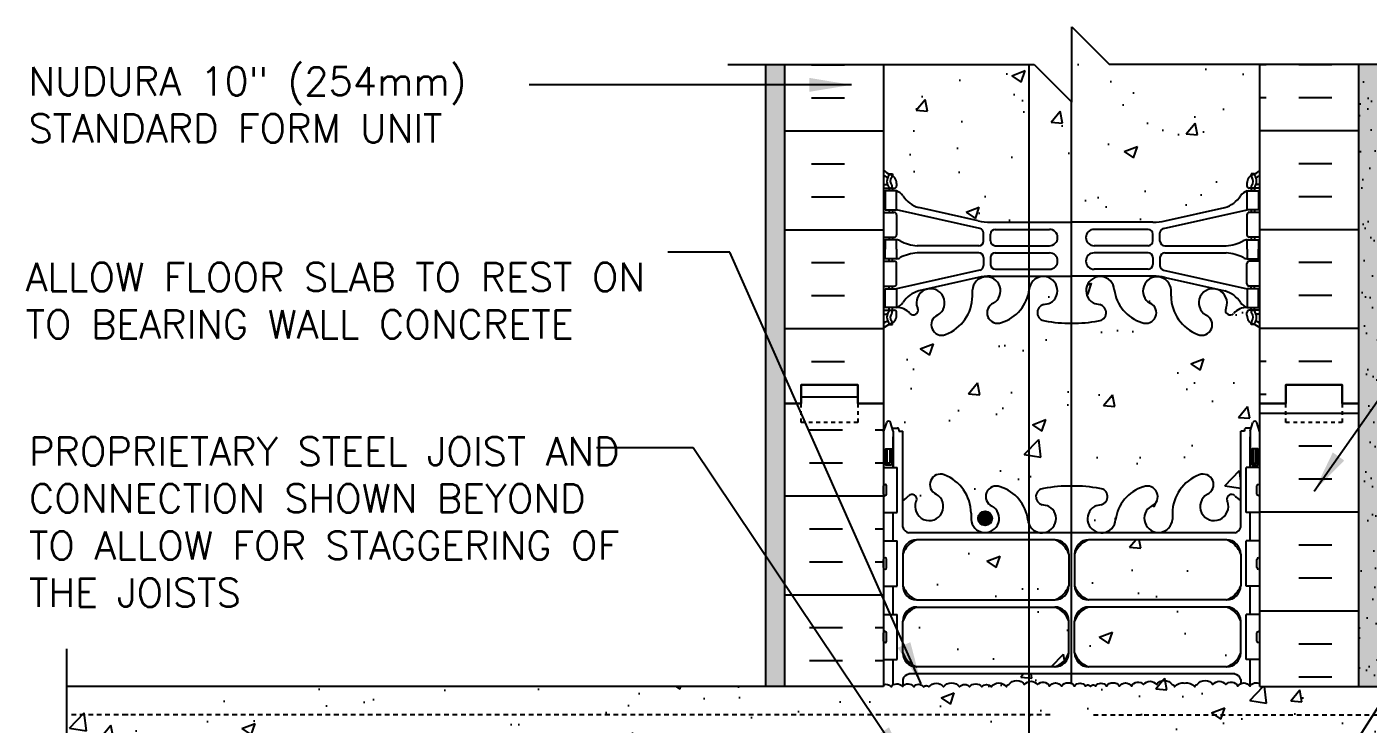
# Model space of a CAD drawing. Header units: inches. Extents: x 231.8 to 290, y 155 to 224.3.
# Drawn here: x 231.84 to 267.47, y 205.58 to 224.09 of the extents above; entities that cross this region are included whole.
import ezdxf

# ---------------------------------------------------------------- set-up
doc = ezdxf.new("R2010")
doc.units = ezdxf.units.IN
doc.header["$MEASUREMENT"] = 0
doc.linetypes.add('DASHED2', pattern=[0.375, 0.25, -0.125])
doc.linetypes.add('HIDDEN2', pattern=[0.1875, 0.125, -0.0625])
for name, color, linetype in [('HATCH', 12, 'Continuous'), ('Hidden2', 12, 'HIDDEN2'), ('line25', 2, 'Continuous'), ('LINE3', 3, 'Continuous'), ('LINE50', 5, 'Continuous'), ('LINE9', 9, 'Continuous'), ('TEXT', 4, 'Continuous'), ('Web_Edge', 9, 'Continuous')]:
    doc.layers.add(name, color=color, linetype=linetype)
doc.styles.add('DIM', font='romans.shx', dxfattribs={"width": 0.7})
doc.styles.add('ROMANS', font='romans.shx', dxfattribs={"height": 0.75})
doc.dimstyles.new('ext_12', dxfattribs={"dimscale": 12, "dimtxt": 0.09375, "dimasz": 0.09375, "dimexe": 0.09375, "dimexo": 0.0625, "dimgap": 0.0625, "dimtad": 1, "dimdec": 1, "dimzin": 3, "dimdsep": 46, "dimlunit": 4, "dimtxsty": 'DIM', "dimcen": 0.09, "dimdle": 0.09375, "dimclrt": 4, "dimadec": 0, "dimazin": 0, "dimtfac": 1, "dimtdec": 1, "dimtmove": 2, "dimatfit": 3, "dimfxl": 1, "dimfrac": 2, "dimtolj": 1, "dimtzin": 0, "dimarcsym": 0})
pattern_1 = [(50, (0, 0), (3.5863, -0.31376), [0.375, -4.125]), (355, (0, 0), (-0.693757, 3.76096), [0.3, -3.3]), (100.4514, (0.299, -0.026), (2.892544, 3.4472), [0.3187, -3.50571]), (46.1842, (0, 1), (5.336207, -0.827596), [0.5625, -6.1875]), (96.6356, (0.4447, 0.931), (4.67331, 4.87059), [0.47805, -5.25857]), (351.1842, (0, 1), (4.67331, 4.87059), [0.45, -4.95]), (21, (0.5, 0.75), (2.984535, -2.013094), [0.375, -4.125]), (326, (0.5, 0.75), (1.216577, 3.62575), [0.3, -3.3]), (71.4514, (0.7487, 0.5822), (4.201112, 1.612656), [0.3187, -3.50571]), (37.5, (0, 0), (0.0607993, 1.6644693), [0, -3.26, 0, -3.35, 0, -3.3125]), (7.5, (0, 0), (1.315348, 1.9720586), [0, -1.91, 0, -3.185, 0, -1.2625]), (327.5, (-1.115, 0), (2.669112, -0.1127744), [0, -1.25, 0, -3.9, 0, -5.175]), (317.5, (-1.615, 0), (2.915931, 0.500525), [0, -1.625, 0, -2.59, 0, -3.675])]

msp = doc.modelspace()

# ---------------------------------------------------------------- hatches: boundary and pattern name
at = {"layer": 'HATCH'}
h = msp.add_hatch(dxfattribs=at)
h.set_pattern_fill('AR-CONC', color=256, scale=0.5)
h.set_pattern_definition(pattern_1)
h.paths.add_polyline_path([(264.249, 219.932, -0.249069), (264.359, 220.139), (264.359, 220.181), (264.449, 220.181, 0.088416), (264.595, 220.278), (264.595, 223.086), (260.595, 223.086), (259.595, 224.086), (259.595, 222.086), (258.595, 223.086), (254.595, 223.086), (254.595, 220.278, 0.08841), (254.741, 220.181), (254.831, 220.181), (254.831, 220.139, -0.249069), (254.941, 219.932), (254.941, 219.865, -0.414214), (254.879, 219.802), (254.831, 219.802), (254.831, 219.732), (254.936, 219.732, -0.168672), (255.122, 219.583, 0.17445), (255.53, 219.287), (257.111, 218.934, 0.054974), (257.437, 218.898), (259.595, 218.898), (261.753, 218.898, 0.054974), (262.08, 218.934), (263.661, 219.287, 0.17445), (264.068, 219.583, -0.168672), (264.254, 219.732), (264.359, 219.732), (264.359, 219.802), (264.312, 219.802, -0.414214), (264.249, 219.865)])
h.paths.add_polyline_path([(264.595, 216.086, 0.088416), (264.449, 216.183), (264.359, 216.183), (264.359, 216.225, -0.249069), (264.249, 216.432), (264.249, 216.5, -0.414214), (264.312, 216.562), (264.359, 216.562), (264.359, 216.632), (264.254, 216.632, 0.231736), (263.897, 216.481, -0.8344), (263.685, 216.607), (263.697, 216.628, 2.155404), (263.158, 216.434, -1), (262.945, 215.923, -0.311223), (262.236, 216.939), (262.236, 217.104, 1.661382), (261.675, 216.751, -1), (261.462, 216.24, -0.30095), (260.725, 217.112, 1.661382), (260.164, 216.759, 0.055617), (260.344, 216.714, -0.843243), (260.309, 216.281, -0.047544), (259.595, 216.217, -0.047544), (258.882, 216.281, -0.843243), (258.847, 216.714, 0.055617), (259.027, 216.759, 1.661382), (258.465, 217.112, -0.30095), (257.729, 216.24, -1), (257.516, 216.751, 1.661382), (256.955, 217.104), (256.955, 216.939, -0.311223), (256.246, 215.923, -1), (256.032, 216.434, 2.155404), (255.494, 216.628), (255.506, 216.607, -0.834375), (255.294, 216.481, 0.23174), (254.936, 216.632), (254.831, 216.632), (254.831, 216.562), (254.879, 216.562, -0.414214), (254.941, 216.5), (254.941, 216.432, -0.249069), (254.831, 216.225), (254.831, 216.183), (254.741, 216.183, 0.08841), (254.595, 216.086), (254.595, 213.327), (254.68, 213.587, -0.6), (254.78, 213.587), (254.829, 213.437), (254.955, 213.437, -0.414214), (255.005, 213.387), (255.005, 213.357), (255.105, 213.357), (255.105, 211.52, 0.108933), (255.258, 211.633, -0.8344), (255.47, 211.508), (255.458, 211.486, 2.155404), (255.996, 211.681, -1), (256.21, 212.192, -0.311223), (256.919, 211.176), (256.919, 211.011, 1.661382), (257.48, 211.364, -1), (257.693, 211.875, -0.30095), (258.429, 211.002, 1.661382), (258.991, 211.355, 0.055617), (258.811, 211.401, -0.843243), (258.846, 211.833, -0.049932), (259.595, 211.898, -0.049932), (260.345, 211.833, -0.843243), (260.38, 211.401, 0.055617), (260.2, 211.355, 1.661382), (260.761, 211.002, -0.30095), (261.498, 211.875, -1), (261.711, 211.364, 1.661382), (262.272, 211.011), (262.272, 211.176, -0.311223), (262.981, 212.192, -1), (263.194, 211.681, 2.155404), (263.733, 211.486), (263.721, 211.508, -0.834375), (263.933, 211.633, 0.10894), (264.085, 211.52), (264.085, 213.357), (264.185, 213.357), (264.185, 213.387, -0.414214), (264.235, 213.437), (264.361, 213.437), (264.41, 213.587, -0.6), (264.51, 213.587), (264.595, 213.327), (264.595, 214.086)])
h.paths.add_polyline_path([(263.924, 206.908), (255.267, 206.908, 0.268156), (255.105, 206.76), (255.105, 206.586, -0.465708), (255.398, 206.571, -0.520567), (255.658, 206.563, -0.520567), (255.801, 206.563, -0.520567), (256.188, 206.563, -0.520567), (256.614, 206.563, -0.520567), (256.883, 206.563, -0.520567), (257.206, 206.563, -0.520567), (257.451, 206.563, -0.520567), (257.862, 206.563, -0.520567), (257.925, 206.626, -0.520567), (258.344, 206.626, -0.520567), (258.683, 206.626, -0.520567), (259.007, 206.587, -0.520567), (259.323, 206.587, -0.520567), (259.67, 206.587, -0.520567), (259.962, 206.587, -0.542707), (260.094, 206.577, -0.542707), (260.226, 206.587, -0.520567), (260.518, 206.587, -0.520567), (260.865, 206.587, -0.520567), (261.181, 206.587, -0.520567), (261.505, 206.626, -0.520567), (261.844, 206.626, -0.520567), (262.263, 206.626, -0.520567), (262.326, 206.563, -0.314132), (262.595, 206.662, -0.314132), (262.865, 206.563, -0.520567), (262.928, 206.626, -0.520567), (263.346, 206.626, -0.520567), (263.686, 206.626, -0.520567), (264.01, 206.587, -0.130594), (264.085, 206.65), (264.085, 206.76, 0.268138)])
h.paths.add_polyline_path([(259.519, 209.252), (259.519, 210.093, 0.225652), (259.144, 210.468), (255.48, 210.468, 0.225652), (255.105, 210.093), (255.105, 209.252, 0.225652), (255.48, 208.877), (259.144, 208.877, 0.225652)])
h.paths.add_polyline_path([(259.519, 208.311, 0.225652), (259.144, 208.686), (255.48, 208.686, 0.225652), (255.105, 208.311), (255.105, 207.47, 0.225652), (255.48, 207.095), (259.144, 207.095, 0.225652), (259.519, 207.47)])
h.paths.add_polyline_path([(264.085, 208.311, 0.225652), (263.71, 208.686), (260.047, 208.686, 0.225652), (259.672, 208.311), (259.672, 207.47, 0.225652), (260.047, 207.095), (263.71, 207.095, 0.225652), (264.085, 207.47)])
h.paths.add_polyline_path([(264.085, 210.093, 0.225652), (263.71, 210.468), (260.047, 210.468, 0.225652), (259.672, 210.093), (259.672, 209.252, 0.225652), (260.047, 208.877), (263.71, 208.877, 0.225652), (264.085, 209.252)])
h.paths.add_polyline_path([(259.519, 200.92, 0.225652), (259.144, 201.295), (256.595, 201.295), (256.595, 199.704), (259.144, 199.704, 0.225652), (259.519, 200.079)])
h.paths.add_polyline_path([(259.519, 201.861), (259.519, 202.702, 0.225652), (259.144, 203.077), (256.595, 203.077), (256.595, 201.486), (259.144, 201.486, 0.225652)])
h.paths.add_polyline_path([(262.595, 203.077), (260.047, 203.077, 0.225652), (259.672, 202.702), (259.672, 201.861, 0.225652), (260.047, 201.486), (262.595, 201.486)])
h.paths.add_polyline_path([(262.595, 201.295), (260.047, 201.295, 0.225652), (259.672, 200.92), (259.672, 200.079, 0.225652), (260.047, 199.704), (262.595, 199.704)])
h.paths.add_polyline_path([(264.085, 200.92, 0.225652), (263.71, 201.295), (263.095, 201.295), (263.095, 199.704), (263.71, 199.704, 0.225652), (264.085, 200.079)])
h.paths.add_polyline_path([(264.085, 202.702, 0.225652), (263.71, 203.077), (263.095, 203.077), (263.095, 201.486), (263.71, 201.486, 0.225652), (264.085, 201.861)])
h.paths.add_polyline_path([(256.095, 201.295), (255.48, 201.295, 0.225652), (255.105, 200.92), (255.105, 200.079, 0.225652), (255.48, 199.704), (256.095, 199.704)])
h.paths.add_polyline_path([(256.595, 201.295), (256.095, 201.295), (256.095, 199.704), (256.595, 199.704)])
h.paths.add_polyline_path([(256.595, 203.077), (256.095, 203.077), (256.095, 201.486), (256.595, 201.486)])
h.paths.add_polyline_path([(256.095, 203.077), (255.48, 203.077, 0.225652), (255.105, 202.702), (255.105, 201.861, 0.225652), (255.48, 201.486), (256.095, 201.486)])
h.paths.add_polyline_path([(264.595, 196.086), (264.595, 196.845), (264.51, 196.585, -0.6), (264.41, 196.585), (264.361, 196.735), (264.235, 196.735, -0.414214), (264.185, 196.785), (264.185, 196.815), (264.085, 196.815), (264.085, 198.652, 0.108935), (263.933, 198.539, -0.8344), (263.721, 198.664), (263.733, 198.686, 2.155404), (263.194, 198.491, -1), (262.981, 197.98, -0.311223), (262.272, 198.996), (262.272, 199.161, 1.661382), (261.711, 198.808, -1), (261.498, 198.297, -0.30095), (260.761, 199.17, 1.661382), (260.2, 198.817, 0.055617), (260.38, 198.771, -0.843243), (260.345, 198.339, -0.049932), (259.595, 198.275, -0.049932), (258.846, 198.339, -0.843243), (258.811, 198.771, 0.055617), (258.991, 198.817, 1.661382), (258.429, 199.17, -0.30095), (257.693, 198.297, -1), (257.48, 198.808, 1.661382), (256.919, 199.161), (256.919, 198.996, -0.311223), (256.21, 197.98, -1), (255.996, 198.491, 2.155404), (255.458, 198.686), (255.47, 198.664, -0.834375), (255.258, 198.539, 0.108938), (255.105, 198.652), (255.105, 196.815), (255.005, 196.815), (255.005, 196.785, -0.414214), (254.955, 196.735), (254.829, 196.735), (254.78, 196.585, -0.6), (254.68, 196.585), (254.595, 196.845), (254.595, 196.086), (254.595, 194.086, 0.08841), (254.741, 193.989), (254.831, 193.989), (254.831, 193.947, -0.249069), (254.941, 193.74), (254.941, 193.672, -0.414214), (254.879, 193.61), (254.831, 193.61), (254.831, 193.54), (254.936, 193.54, 0.231736), (255.294, 193.691, -0.8344), (255.506, 193.565), (255.494, 193.544, 2.155404), (256.032, 193.738, -1), (256.246, 194.25, -0.311223), (256.955, 193.234), (256.955, 193.069, 1.661382), (257.516, 193.421, -1), (257.729, 193.932, -0.30095), (258.465, 193.06, 1.661382), (259.027, 193.413, 0.055617), (258.847, 193.458, -0.843243), (258.882, 193.891, -0.047544), (259.595, 193.956, -0.047544), (260.309, 193.891, -0.843243), (260.344, 193.458, 0.055617), (260.164, 193.413, 1.661382), (260.725, 193.06, -0.30095), (261.462, 193.932, -1), (261.675, 193.421, 1.661382), (262.236, 193.069), (262.236, 193.234, -0.311223), (262.945, 194.25, -1), (263.158, 193.738, 2.155404), (263.697, 193.544), (263.685, 193.565, -0.834375), (263.897, 193.691, 0.23174), (264.254, 193.54), (264.359, 193.54), (264.359, 193.61), (264.312, 193.61, -0.414214), (264.249, 193.672), (264.249, 193.74, -0.249069), (264.359, 193.947), (264.359, 193.989), (264.449, 193.989, 0.088416), (264.595, 194.086)])
h.paths.add_polyline_path([(264.595, 189.894, 0.088416), (264.449, 189.991), (264.359, 189.991), (264.359, 190.033, -0.249069), (264.249, 190.24), (264.249, 190.307, -0.414214), (264.312, 190.37), (264.359, 190.37), (264.359, 190.44), (264.254, 190.44, -0.155529), (264.079, 190.574, 0.180914), (263.661, 190.885), (262.08, 191.238, 0.054974), (261.753, 191.274), (259.595, 191.274), (257.437, 191.274, 0.054974), (257.111, 191.238), (255.53, 190.885, 0.180914), (255.112, 190.574, -0.155529), (254.936, 190.44), (254.831, 190.44), (254.831, 190.37), (254.879, 190.37, -0.414214), (254.941, 190.307), (254.941, 190.24, -0.249069), (254.831, 190.033), (254.831, 189.991), (254.741, 189.991, 0.08841), (254.595, 189.894), (254.595, 184.278, 0.08841), (254.741, 184.181), (254.831, 184.181), (254.831, 184.139, -0.249069), (254.941, 183.932), (254.941, 183.865, -0.414214), (254.879, 183.802), (254.831, 183.802), (254.831, 183.732), (254.936, 183.732, -0.155529), (255.112, 183.598, 0.180914), (255.53, 183.287), (257.111, 182.934, 0.054974), (257.437, 182.898), (259.595, 182.898), (261.753, 182.898, 0.054974), (262.08, 182.934), (263.661, 183.287, 0.180914), (264.079, 183.598, -0.155529), (264.254, 183.732), (264.359, 183.732), (264.359, 183.802), (264.312, 183.802, -0.414214), (264.249, 183.865), (264.249, 183.932, -0.249069), (264.359, 184.139), (264.359, 184.181), (264.449, 184.181, 0.088416), (264.595, 184.278)])
h.paths.add_polyline_path([(264.595, 180.086, 0.088416), (264.449, 180.183), (264.359, 180.183), (264.359, 180.225, -0.249069), (264.249, 180.432), (264.249, 180.5, -0.414214), (264.312, 180.562), (264.359, 180.562), (264.359, 180.632), (264.254, 180.632, 0.231736), (263.897, 180.481, -0.8344), (263.685, 180.607), (263.697, 180.628, 2.155404), (263.158, 180.434, -1), (262.945, 179.923, -0.311223), (262.236, 180.939), (262.236, 181.104, 1.661382), (261.675, 180.751, -1), (261.462, 180.24, -0.30095), (260.725, 181.112, 1.661382), (260.164, 180.759, 0.055617), (260.344, 180.714, -0.843243), (260.309, 180.281, -0.047544), (259.595, 180.217, -0.047544), (258.882, 180.281, -0.843243), (258.847, 180.714, 0.055617), (259.027, 180.759, 1.661382), (258.465, 181.112, -0.30095), (257.729, 180.24, -1), (257.516, 180.751, 1.661382), (256.955, 181.104), (256.955, 180.939, -0.311223), (256.246, 179.923, -1), (256.032, 180.434, 2.155404), (255.494, 180.628), (255.506, 180.607, -0.834375), (255.294, 180.481, 0.23174), (254.936, 180.632), (254.831, 180.632), (254.831, 180.562), (254.879, 180.562, -0.414214), (254.941, 180.5), (254.941, 180.432, -0.249069), (254.831, 180.225), (254.831, 180.183), (254.741, 180.183, 0.08841), (254.595, 180.086), (254.595, 178.086), (258.799, 178.086), (259.799, 177.086), (259.799, 179.086), (260.799, 178.086), (264.595, 178.086)])
h = msp.add_hatch(dxfattribs=at)
h.set_pattern_fill('AR-SAND', color=256, scale=0.25, style=0)
h.set_pattern_definition([(142.5, (251.57373, 213.00295), (0.0157483, 0.481706), [0, -0.38, 0, -0.425, 0, -0.40625]), (172.5, (251.5737, 213.00295), (-0.442444, 0.705537), [0, -0.205, 0, -0.3425, 0, -0.13125]), (212.5, (251.88123, 213.00295), (-0.7785355, 0.0014148), [0, -0.125, 0, -0.45, 0, -0.5875]), (222.5, (251.8812, 213.00295), (-0.751532, 0.219419), [0, -0.0625, 0, -0.295, 0, -0.3375])])
h.paths.add_polyline_path([(251.47, 223.086), (251.97, 223.086), (251.97, 214.086), (251.97, 206.577), (251.47, 206.577)])
h.paths.add_polyline_path([(251.47, 189.327), (251.97, 189.327), (251.97, 178.086), (251.47, 178.086)])
h.paths.add_polyline_path([(232.89, 189.827), (232.89, 189.327), (254.095, 189.327), (254.095, 189.827)])
h = msp.add_hatch(dxfattribs=at)
h.set_pattern_fill('AR-SAND', color=256, scale=0.25, style=0)
h.set_pattern_definition([(37.5, (267.61703, 213.00295), (-0.0157483, 0.481706), [0, -0.38, 0, -0.425, 0, -0.40625]), (7.5, (267.617, 213.00295), (0.442444, 0.705537), [0, -0.205, 0, -0.3425, 0, -0.13125]), (327.5, (267.30953, 213.00295), (0.7785355, 0.0014148), [0, -0.125, 0, -0.45, 0, -0.5875]), (317.5, (267.3095, 213.00295), (0.751532, 0.219419), [0, -0.0625, 0, -0.295, 0, -0.3375])])
h.paths.add_polyline_path([(267.72, 223.086), (267.22, 223.086), (267.22, 214.086), (267.22, 206.577), (267.72, 206.577)])
h.paths.add_polyline_path([(267.72, 189.327), (267.22, 189.327), (267.22, 178.086), (267.72, 178.086)])
h.paths.add_polyline_path([(289.025, 189.327), (289.025, 189.827), (265.095, 189.827), (265.095, 189.327)])
h = msp.add_hatch(dxfattribs=at)
h.set_pattern_fill('AR-SAND', color=256, scale=0.5, style=0)
h.set_pattern_definition([(37.5, (148.111, 8.8535), (-0.0314967, 0.963412), [0, -0.76, 0, -0.85, 0, -0.8125]), (7.5, (148.111, 8.8535), (0.8848884, 1.411073), [0, -0.41, 0, -0.685, 0, -0.2625]), (327.5, (147.496, 8.8535), (1.557071, 0.0028295), [0, -0.25, 0, -0.9, 0, -1.175]), (317.5, (147.496, 8.8535), (1.503063, 0.438838), [0, -0.125, 0, -0.59, 0, -0.675])])
h.paths.add_polyline_path([(267.72, 208.874), (267.22, 208.627), (267.22, 206.577), (267.72, 206.577)])
h.paths.add_polyline_path([(267.72, 213.723), (267.22, 213.476), (267.22, 208.627), (267.72, 208.874)])
h.paths.add_polyline_path([(267.72, 215.388), (267.22, 215.388), (267.22, 214.086), (267.22, 213.476), (267.72, 213.723)])
h.paths.add_polyline_path([(267.72, 223.086), (267.22, 223.086), (267.22, 215.388), (267.72, 215.388)])
h = msp.add_hatch(dxfattribs=at)
h.set_pattern_fill('INSUL', color=256, scale=7, style=0)
h.set_pattern_definition([(0, (266.6242, 198.5118), (0, 2.625), []), (0, (266.6242, 199.3868), (0, 2.625), [0.875, -0.875]), (0, (266.6242, 200.2618), (0, 2.625), [0.875, -0.875])])
h.paths.add_polyline_path([(267.22, 199.827), (264.595, 199.827), (264.595, 196.086), (265.283, 196.086), (265.283, 196.586), (266.783, 196.586), (266.783, 196.086), (267.22, 196.086)])
h.paths.add_polyline_path([(254.595, 203.327), (251.97, 203.327), (251.97, 196.086), (252.408, 196.086), (252.408, 196.586), (253.908, 196.586), (253.908, 196.086), (254.595, 196.086)])
h.paths.add_polyline_path([(251.97, 206.577), (254.595, 206.577), (254.595, 214.086), (253.908, 214.086), (253.908, 214.586), (252.408, 214.586), (252.408, 214.086), (251.97, 214.086)])
h = msp.add_hatch(dxfattribs=at)
h.set_pattern_fill('AR-CONC', color=256, scale=0.5)
h.set_pattern_definition(pattern_1)
h.paths.add_polyline_path([(261.095, 205.327), (261.345, 205.327), (289.025, 205.327), (289.025, 206.577), (264.595, 206.577), (264.595, 206.654, 0.373598), (264.326, 206.587, 0.520567), (264.01, 206.587, 0.520567), (263.686, 206.626, 0.520567), (263.346, 206.626, 0.520567), (262.928, 206.626, 0.520567), (262.865, 206.563, 0.314132), (262.595, 206.662, 0.314132), (262.326, 206.563, 0.520567), (262.263, 206.626, 0.520567), (261.844, 206.626, 0.520567), (261.505, 206.626, 0.520567), (261.181, 206.587, 0.520567), (260.865, 206.587, 0.520567), (260.518, 206.587, 0.520567), (260.226, 206.587, 0.542707), (260.094, 206.577, 0.542707), (259.962, 206.587, 0.520567), (259.67, 206.587, 0.520567), (259.323, 206.587, 0.520567), (259.007, 206.587, 0.520567), (258.683, 206.626, 0.520567), (258.344, 206.626, 0.520567), (257.925, 206.626, 0.520567), (257.862, 206.563, 0.520567), (257.451, 206.563, 0.520567), (257.206, 206.563, 0.520567), (256.883, 206.563, 0.520567), (256.614, 206.563, 0.520567), (256.188, 206.563, 0.520567), (255.801, 206.563, 0.520567), (255.658, 206.563, 0.520567), (255.398, 206.571, 0.486686), (255.097, 206.577, 0.486686), (254.796, 206.571, 0.366343), (254.595, 206.617), (254.595, 206.577), (232.89, 206.577), (232.89, 205.327), (257.845, 205.327), (258.095, 205.327), (258.095, 203.468, -0.133665), (258.258, 203.332, -0.520567), (258.839, 203.332, -0.520567), (259.549, 203.332, -0.520567), (260.351, 203.332, -0.515396), (261.095, 203.338)])
h.paths.add_polyline_path([(289.025, 205.077), (261.595, 205.077), (261.595, 204.827), (265.697, 204.827), (266.697, 203.827), (289.025, 203.827)], flags=17)
h.paths.add_polyline_path([(289.025, 205.327), (261.345, 205.327, -0.414214), (261.595, 205.077), (289.025, 205.077)], flags=17)
h.paths.add_polyline_path([(253.494, 204.827), (257.595, 204.827), (257.595, 205.077), (232.89, 205.077), (232.89, 203.827), (252.494, 203.827)], flags=17)
h.paths.add_polyline_path([(257.845, 205.327), (232.89, 205.327), (232.89, 205.077), (257.595, 205.077, -0.414214)], flags=17)
at = {"layer": 'LINE3'}
msp.add_hatch(color=256, dxfattribs=at).paths.add_polyline_path([(257.105, 211.039, 1), (257.48, 211.039, 1)])

# ---------------------------------------------------------------- linework, layer by layer
at = {"layer": 'HATCH'}
for p, q in [((252.684, 223.077), (253.559, 223.077)), ((264.757, 223.077), (264.595, 223.077)), ((266.507, 223.077), (265.632, 223.077)), ((252.684, 222.202), (253.559, 222.202)), ((264.757, 222.202), (264.595, 222.202)), ((266.507, 222.202), (265.632, 222.202)), ((251.97, 221.327), (254.595, 221.327)), ((267.22, 221.327), (264.595, 221.327)), ((252.684, 220.452), (253.559, 220.452)), ((266.507, 220.452), (265.632, 220.452)), ((252.684, 219.577), (253.559, 219.577)), ((266.507, 219.577), (265.632, 219.577)), ((251.97, 218.702), (254.595, 218.702)), ((267.22, 218.702), (264.595, 218.702)), ((252.684, 217.827), (253.559, 217.827)), ((266.507, 217.827), (265.632, 217.827)), ((252.684, 216.952), (253.559, 216.952)), ((266.507, 216.952), (265.632, 216.952)), ((251.97, 216.077), (254.595, 216.077)), ((267.22, 216.077), (264.595, 216.077)), ((252.684, 215.202), (253.559, 215.202)), ((264.757, 215.202), (264.595, 215.202)), ((266.507, 215.202), (265.632, 215.202)), ((264.757, 214.327), (264.595, 214.327)), ((267.22, 213.827), (264.595, 213.827)), ((266.507, 212.952), (265.632, 212.952)), ((266.507, 212.077), (265.632, 212.077)), ((267.22, 211.202), (264.595, 211.202)), ((266.507, 210.327), (265.632, 210.327)), ((266.507, 209.452), (265.632, 209.452)), ((267.22, 208.577), (264.595, 208.577)), ((266.507, 207.702), (265.632, 207.702)), ((266.507, 206.827), (265.632, 206.827))]:
    msp.add_line(p, q, dxfattribs=at)
msp.add_lwpolyline([(254.595, 206.617, -0.366343), (254.796, 206.571, -0.486686), (255.097, 206.577, -0.486686), (255.398, 206.571, -0.520567), (255.658, 206.563, -0.520567), (255.801, 206.563, -0.520567), (256.188, 206.563, -0.520567), (256.614, 206.563, -0.520567), (256.883, 206.563, -0.520567), (257.206, 206.563, -0.520567), (257.451, 206.563, -0.520567), (257.862, 206.563, -0.520567), (257.925, 206.626, -0.520567), (258.344, 206.626, -0.520567), (258.683, 206.626, -0.520567), (259.007, 206.587, -0.520567), (259.323, 206.587, -0.520567), (259.67, 206.587, -0.520567), (259.962, 206.587, -0.542707), (260.094, 206.577, -0.542707), (260.226, 206.587, -0.520567), (260.518, 206.587, -0.520567), (260.865, 206.587, -0.520567), (261.181, 206.587, -0.520567), (261.505, 206.626, -0.520567), (261.844, 206.626, -0.520567), (262.263, 206.626, -0.520567), (262.326, 206.563, -0.314132), (262.595, 206.662, -0.314132), (262.865, 206.563, -0.520567), (262.928, 206.626, -0.520567), (263.346, 206.626, -0.520567), (263.686, 206.626, -0.520567), (264.01, 206.587, -0.520567), (264.326, 206.587, -0.373598), (264.595, 206.654)], format="xyb", dxfattribs=at)
at = {"layer": 'Hidden2', "linetype": 'HIDDEN2'}
for p, q in [((259.02, 205.827), (232.89, 205.827)), ((260.171, 205.827), (289.025, 205.827))]:
    msp.add_line(p, q, dxfattribs=at)
at = {"layer": 'line25'}
for p, q in [((254.595, 223.086), (254.595, 206.577)), ((264.595, 214.086), (264.595, 223.086)), ((264.595, 206.577), (264.595, 214.086)), ((254.595, 212.391), (254.96, 212.391)), ((254.96, 211.191), (254.96, 212.391)), ((264.595, 212.391), (264.23, 212.391)), ((264.23, 211.191), (264.23, 212.391)), ((254.595, 211.191), (254.96, 211.191)), ((264.595, 211.191), (264.23, 211.191)), ((254.595, 210.441), (254.96, 210.441)), ((254.96, 209.241), (254.96, 210.441)), ((264.595, 210.441), (264.23, 210.441)), ((264.23, 209.241), (264.23, 210.441)), ((254.595, 209.241), (254.96, 209.241)), ((264.595, 209.241), (264.23, 209.241)), ((254.595, 208.491), (254.96, 208.491)), ((254.96, 207.291), (254.96, 208.491)), ((264.595, 208.491), (264.23, 208.491)), ((264.23, 207.291), (264.23, 208.491)), ((254.595, 207.291), (254.96, 207.291)), ((264.595, 207.291), (264.23, 207.291))]:
    msp.add_line(p, q, dxfattribs=at)
at = {"layer": 'LINE3'}
for p, q in [((258.452, 223.086), (258.452, 179.042)), ((259.578, 222.103), (259.578, 206.661))]:
    msp.add_line(p, q, dxfattribs=at)
msp.add_circle((257.293, 211.039), 0.188, dxfattribs=at)
at = {"layer": 'LINE50'}
for p, q in [((251.97, 214.086), (251.97, 223.086)), ((267.22, 214.086), (267.22, 223.086)), ((251.97, 206.577), (251.97, 214.086)), ((267.22, 206.577), (267.22, 214.086))]:
    msp.add_line(p, q, dxfattribs=at)
for points in [[(251.97, 214.086), (252.408, 214.086), (252.408, 214.586), (253.908, 214.586), (253.908, 214.086), (254.595, 214.086)], [(254.595, 214.086), (253.908, 214.086), (253.908, 214.586), (252.408, 214.586), (252.408, 214.086), (251.97, 214.086)], [(267.22, 214.086), (266.783, 214.086), (266.783, 214.586), (265.283, 214.586), (265.283, 214.086), (264.595, 214.086)], [(264.595, 214.086), (265.283, 214.086), (265.283, 214.586), (266.783, 214.586), (266.783, 214.086), (267.22, 214.086)]]:
    msp.add_lwpolyline(points, dxfattribs=at)
at = {"layer": 'LINE9'}
for p, q in [((259.595, 222.086), (259.595, 224.086)), ((259.595, 224.086), (260.595, 223.086)), ((250.463, 223.086), (258.595, 223.086)), ((251.47, 206.577), (251.47, 223.086)), ((258.595, 223.086), (259.595, 222.086)), ((268.727, 223.086), (260.595, 223.086)), ((254.595, 211.681), (254.595, 211.901)), ((254.595, 211.846), (254.595, 211.846)), ((254.595, 211.736), (254.595, 211.736)), ((254.635, 211.941), (254.635, 211.941)), ((254.675, 211.681), (254.675, 211.901)), ((264.515, 211.681), (264.515, 211.901)), ((264.555, 211.941), (264.555, 211.941)), ((264.595, 211.681), (264.595, 211.901)), ((264.595, 211.846), (264.595, 211.846)), ((264.595, 211.736), (264.595, 211.736)), ((254.635, 211.641), (254.635, 211.641)), ((264.555, 211.641), (264.555, 211.641)), ((254.595, 209.731), (254.595, 209.951)), ((254.595, 209.896), (254.595, 209.896)), ((254.635, 209.991), (254.635, 209.991)), ((254.675, 209.731), (254.675, 209.951)), ((264.515, 209.731), (264.515, 209.951)), ((264.555, 209.991), (264.555, 209.991)), ((264.595, 209.731), (264.595, 209.951)), ((264.595, 209.896), (264.595, 209.896)), ((254.595, 209.786), (254.595, 209.786)), ((254.635, 209.691), (254.635, 209.691)), ((264.555, 209.691), (264.555, 209.691)), ((264.595, 209.786), (264.595, 209.786)), ((254.595, 207.781), (254.595, 208.001)), ((254.595, 207.946), (254.595, 207.946)), ((254.595, 207.836), (254.595, 207.836)), ((254.635, 208.041), (254.635, 208.041)), ((254.675, 207.781), (254.675, 208.001)), ((264.515, 207.781), (264.515, 208.001)), ((264.555, 208.041), (264.555, 208.041)), ((264.595, 207.781), (264.595, 208.001)), ((264.595, 207.946), (264.595, 207.946)), ((264.595, 207.836), (264.595, 207.836)), ((254.635, 207.741), (254.635, 207.741)), ((264.555, 207.741), (264.555, 207.741)), ((254.595, 206.577), (232.89, 206.577)), ((264.595, 206.577), (289.025, 206.577))]:
    msp.add_line(p, q, dxfattribs=at)
at = {"layer": 'LINE9', "linetype": 'DASHED2', "ltscale": 0.15}
for points in [[(253.908, 214.086), (253.908, 214.086), (253.908, 213.586), (252.408, 213.586), (252.408, 214.086), (252.408, 214.086)], [(266.783, 214.086), (266.783, 214.086), (266.783, 213.586), (265.283, 213.586), (265.283, 214.086), (265.283, 214.086)]]:
    msp.add_lwpolyline(points, dxfattribs=at)
at = {"layer": 'LINE9'}
msp.add_lwpolyline([(232.89, 207.577), (232.89, 199.202), (233.89, 198.202), (231.89, 198.202), (232.89, 197.202), (232.89, 188.327)], dxfattribs=at)
for centre, start, end in [((254.635, 211.901), 90, 180), ((254.635, 211.681), 180, 270), ((254.635, 211.901), 360, 90), ((254.635, 211.681), 270, 0), ((264.555, 211.901), 90, 180), ((264.555, 211.681), 180, 270), ((264.555, 211.901), 0, 90), ((264.555, 211.681), 270, 0), ((254.635, 209.951), 90, 180), ((254.635, 209.951), 360, 90), ((264.555, 209.951), 90, 180), ((264.555, 209.951), 0, 90), ((254.635, 209.731), 180, 270), ((254.635, 209.731), 270, 0), ((264.555, 209.731), 180, 270), ((264.555, 209.731), 270, 0), ((254.635, 208.001), 90, 180), ((254.635, 207.781), 180, 270), ((254.635, 208.001), 360, 90), ((254.635, 207.781), 270, 0), ((264.555, 208.001), 90, 180), ((264.555, 207.781), 180, 270), ((264.555, 208.001), 0, 90), ((264.555, 207.781), 270, 0)]:
    msp.add_arc(centre, 0.04, start, end, dxfattribs=at)
at = {"layer": 'Web_Edge'}
for p, q in [((254.595, 219.902), (254.673, 219.902)), ((254.741, 220.181), (254.831, 220.181)), ((254.831, 220.181), (254.831, 220.139)), ((254.941, 219.932), (254.941, 219.865)), ((264.249, 219.932), (264.249, 219.865)), ((264.449, 220.181), (264.359, 220.181)), ((264.359, 220.181), (264.359, 220.139)), ((264.595, 219.902), (264.517, 219.902)), ((254.595, 219.802), (254.879, 219.802)), ((254.741, 219.802), (254.741, 219.732)), ((254.831, 219.802), (254.831, 219.732)), ((264.595, 219.802), (264.312, 219.802)), ((264.359, 219.802), (264.359, 219.732)), ((264.449, 219.802), (264.449, 219.732)), ((254.595, 219.162), (254.879, 219.162)), ((254.741, 219.232), (254.741, 219.162)), ((254.831, 219.232), (254.831, 219.162)), ((257.154, 218.736), (254.936, 219.232)), ((257.111, 218.934), (255.53, 219.287)), ((262.037, 218.736), (264.254, 219.232)), ((262.08, 218.934), (263.661, 219.287)), ((264.595, 219.162), (264.312, 219.162)), ((264.359, 219.232), (264.359, 219.162)), ((264.449, 219.232), (264.449, 219.162)), ((254.941, 219.1), (254.941, 218.565)), ((257.437, 218.898), (259.595, 218.898)), ((261.753, 218.898), (259.595, 218.898)), ((264.249, 219.1), (264.249, 218.565)), ((254.595, 218.502), (254.879, 218.502)), ((254.741, 218.502), (254.741, 218.432)), ((254.831, 218.502), (254.831, 218.432)), ((257.252, 218.401), (257.252, 218.614)), ((257.439, 218.402), (257.439, 218.586)), ((257.564, 218.711), (259.004, 218.711)), ((261.627, 218.711), (260.187, 218.711)), ((261.752, 218.402), (261.752, 218.586)), ((261.939, 218.401), (261.939, 218.614)), ((264.595, 218.502), (264.312, 218.502)), ((264.359, 218.502), (264.359, 218.432)), ((264.449, 218.502), (264.449, 218.432)), ((257.127, 218.276), (255.489, 218.276)), ((257.127, 218.088), (255.489, 218.088)), ((257.564, 218.277), (259.004, 218.277)), ((257.564, 218.087), (259.004, 218.087)), ((261.627, 218.277), (260.187, 218.277)), ((261.627, 218.087), (260.187, 218.087)), ((262.064, 218.276), (263.702, 218.276)), ((262.064, 218.088), (263.702, 218.088)), ((254.595, 217.862), (254.879, 217.862)), ((254.741, 217.862), (254.741, 217.932)), ((254.831, 217.862), (254.831, 217.932)), ((254.941, 217.265), (254.941, 217.8)), ((257.252, 217.963), (257.252, 217.751)), ((257.439, 217.962), (257.439, 217.778)), ((261.752, 217.962), (261.752, 217.778)), ((261.939, 217.963), (261.939, 217.751)), ((264.249, 217.265), (264.249, 217.8)), ((264.595, 217.862), (264.312, 217.862)), ((264.359, 217.862), (264.359, 217.932)), ((264.449, 217.862), (264.449, 217.932)), ((257.154, 217.629), (254.936, 217.132)), ((257.111, 217.431), (255.53, 217.078)), ((257.437, 217.467), (259.595, 217.467)), ((257.564, 217.653), (259.004, 217.653)), ((261.753, 217.467), (259.595, 217.467)), ((261.627, 217.653), (260.187, 217.653)), ((262.037, 217.629), (264.254, 217.132)), ((262.08, 217.431), (263.661, 217.078)), ((254.595, 217.202), (254.879, 217.202)), ((254.741, 217.132), (254.741, 217.202)), ((254.831, 217.132), (254.831, 217.202)), ((256.955, 216.939), (256.955, 217.104)), ((262.236, 216.939), (262.236, 217.104)), ((264.595, 217.202), (264.312, 217.202)), ((264.359, 217.132), (264.359, 217.202)), ((264.449, 217.132), (264.449, 217.202)), ((254.595, 216.562), (254.879, 216.562)), ((254.595, 216.462), (254.673, 216.462)), ((254.741, 216.562), (254.741, 216.632)), ((254.831, 216.562), (254.831, 216.632)), ((254.941, 216.432), (254.941, 216.5)), ((255.494, 216.628), (255.506, 216.607)), ((263.697, 216.628), (263.685, 216.607)), ((264.249, 216.432), (264.249, 216.5)), ((264.595, 216.562), (264.312, 216.562)), ((264.359, 216.562), (264.359, 216.632)), ((264.449, 216.562), (264.449, 216.632)), ((264.595, 216.462), (264.517, 216.462)), ((254.741, 216.183), (254.831, 216.183)), ((254.831, 216.183), (254.831, 216.225)), ((264.359, 216.183), (264.359, 216.225)), ((264.449, 216.183), (264.359, 216.183)), ((254.595, 213.327), (254.68, 213.587)), ((254.855, 213.357), (254.78, 213.587)), ((264.335, 213.357), (264.41, 213.587)), ((264.595, 213.327), (264.51, 213.587)), ((254.829, 213.437), (254.955, 213.437)), ((254.855, 213.357), (254.855, 212.391)), ((255.005, 213.387), (255.005, 213.387)), ((255.005, 213.387), (255.005, 213.357)), ((255.005, 213.357), (255.105, 213.357)), ((255.105, 210.803), (255.105, 213.357)), ((264.185, 213.357), (264.085, 213.357)), ((264.085, 210.803), (264.085, 213.357)), ((264.185, 213.387), (264.185, 213.387)), ((264.185, 213.387), (264.185, 213.357)), ((264.361, 213.437), (264.235, 213.437)), ((264.335, 213.357), (264.335, 212.391)), ((255.458, 211.486), (255.47, 211.508)), ((263.733, 211.486), (263.721, 211.508)), ((256.919, 211.176), (256.919, 211.011)), ((262.272, 211.176), (262.272, 211.011)), ((263.924, 210.655), (255.267, 210.655)), ((259.144, 210.468), (255.48, 210.468)), ((263.71, 210.468), (260.047, 210.468)), ((255.105, 210.093), (255.105, 209.252)), ((259.519, 210.093), (259.519, 209.252)), ((259.672, 210.094), (259.672, 209.253)), ((264.085, 210.093), (264.085, 209.252)), ((255.48, 208.877), (259.144, 208.877)), ((263.71, 208.877), (260.047, 208.877)), ((255.48, 208.686), (259.144, 208.686)), ((263.71, 208.686), (260.047, 208.686)), ((255.105, 207.47), (255.105, 208.311)), ((259.519, 207.47), (259.519, 208.311)), ((259.672, 207.47), (259.672, 208.31)), ((264.085, 207.47), (264.085, 208.311)), ((259.144, 207.095), (255.48, 207.095)), ((263.71, 207.095), (260.047, 207.095)), ((255.105, 206.76), (255.105, 206.586)), ((263.924, 206.908), (255.267, 206.908)), ((264.085, 206.76), (264.085, 206.65))]:
    msp.add_line(p, q, dxfattribs=at)
for points in [[(254.636, 219.232), (254.936, 219.232), (254.936, 219.732), (254.636, 219.732)], [(264.554, 219.232), (264.254, 219.232), (264.254, 219.732), (264.554, 219.732)], [(254.636, 217.132), (254.936, 217.132), (254.936, 216.632), (254.636, 216.632)], [(264.554, 217.132), (264.254, 217.132), (264.254, 216.632), (264.554, 216.632)], [(254.805, 212.447), (254.655, 212.447), (254.655, 212.887), (254.805, 212.887)], [(254.765, 212.507), (254.695, 212.507), (254.695, 212.887), (254.765, 212.887)], [(264.385, 212.447), (264.535, 212.447), (264.535, 212.887), (264.385, 212.887)], [(264.425, 212.507), (264.495, 212.507), (264.495, 212.887), (264.425, 212.887)]]:
    msp.add_lwpolyline(points, close=True, dxfattribs=at)
for points in [[(254.936, 218.182), (254.936, 218.432), (254.636, 218.432), (254.636, 218.182)], [(254.936, 218.182), (254.936, 217.932), (254.636, 217.932), (254.636, 218.182)], [(264.254, 218.182), (264.254, 218.432), (264.554, 218.432), (264.554, 218.182)], [(264.254, 218.182), (264.254, 217.932), (264.554, 217.932), (264.554, 218.182)], [(254.855, 212.391), (254.855, 213.207)], [(264.335, 212.391), (264.335, 213.207)], [(254.855, 210.441), (254.855, 211.191)], [(264.335, 210.441), (264.335, 211.191)], [(254.855, 208.491), (254.855, 209.241)], [(264.335, 208.491), (264.335, 209.241)], [(254.855, 206.623), (254.855, 207.291)], [(264.335, 206.6), (264.335, 207.291)]]:
    msp.add_lwpolyline(points, dxfattribs=at)
for centre, radius, start, end in [((254.941, 220.639), 0.5, 226.2122, 250.5288), ((264.249, 220.639), 0.5, 289.4712, 313.7891), ((254.941, 220.639), 0.6, 234.7842, 245.0748), ((254.673, 219.922), 0.0196, 269.4032, 15.4901), ((254.935, 219.987), 0.25, 140.1145, 222.4609), ((254.679, 220.076), 0.021, 343.464, 63.9957), ((254.777, 220.118), 0.045, 321.448, 139.1879), ((254.784, 219.848), 0.045, 222.4609, 42.4609), ((254.691, 219.932), 0.25, 0, 70.5288), ((254.935, 219.987), 0.16, 140.0001, 222.4609), ((264.499, 219.932), 0.25, 109.4712, 180), ((264.407, 219.848), 0.045, 137.5391, 317.5391), ((264.413, 220.118), 0.045, 40.8121, 218.552), ((264.256, 219.987), 0.16, 317.5391, 39.9999), ((264.256, 219.987), 0.25, 317.5391, 39.8855), ((264.511, 220.076), 0.021, 116.0043, 196.536), ((264.517, 219.922), 0.0196, 164.5099, 270.5968), ((264.249, 220.639), 0.6, 294.9252, 305.2168), ((254.879, 219.865), 0.0625, 270, 0), ((254.814, 219.39), 0.364, 34.9775, 70.3387), ((255.737, 220.001), 0.743, 212.7919, 253.8107), ((263.454, 220.001), 0.743, 286.1893, 327.2081), ((264.377, 219.39), 0.364, 109.6613, 145.0225), ((264.312, 219.865), 0.0625, 180, 270), ((254.879, 219.1), 0.0625, 0, 90), ((264.312, 219.1), 0.0625, 90, 180), ((257.437, 220.398), 1.5, 257.4135, 270), ((261.753, 220.398), 1.5, 270, 282.5865), ((254.879, 218.565), 0.0625, 270, 0), ((257.127, 218.614), 0.125, 0, 77.3767), ((257.564, 218.586), 0.125, 90, 180), ((259.004, 218.494), 0.217, 270, 90), ((260.187, 218.494), 0.217, 90, 270), ((261.627, 218.586), 0.125, 0, 90), ((262.064, 218.614), 0.125, 102.6233, 180), ((264.312, 218.565), 0.0625, 180, 270), ((254.932, 218.214), 0.219, 60.4937, 88.92), ((255.578, 219.443), 1.17, 242.6365, 265.6505), ((255.578, 216.921), 1.17, 94.3495, 117.3635), ((257.127, 218.401), 0.125, 270, 0), ((257.127, 217.963), 0.125, 0, 90), ((257.564, 218.402), 0.125, 180, 270), ((257.564, 217.962), 0.125, 90, 180), ((259.004, 217.87), 0.217, 270, 90), ((260.187, 217.87), 0.217, 90, 270), ((261.627, 218.402), 0.125, 270, 360), ((261.627, 217.962), 0.125, 0, 90), ((262.064, 218.401), 0.125, 180, 270), ((262.064, 217.963), 0.125, 90, 180), ((263.613, 219.443), 1.17, 274.3495, 297.3635), ((263.613, 216.921), 1.17, 62.6365, 85.6505), ((264.258, 218.214), 0.219, 91.08, 119.5063), ((254.879, 217.8), 0.0625, 0, 90), ((254.932, 218.151), 0.219, 271.08, 299.5063), ((257.127, 217.751), 0.125, 282.6233, 0), ((257.564, 217.778), 0.125, 180, 270), ((261.627, 217.778), 0.125, 270, 0), ((262.064, 217.751), 0.125, 180, 257.3767), ((264.258, 218.151), 0.219, 240.4937, 268.92), ((264.312, 217.8), 0.0625, 90, 180), ((257.329, 217.076), 0.375, 299.9315, 175.7552), ((257.437, 215.967), 1.5, 90, 102.5865), ((258.839, 217.084), 0.375, 299.9315, 175.7552), ((260.351, 217.084), 0.375, 4.2448, 240.0685), ((261.862, 217.076), 0.375, 4.2448, 240.0685), ((261.753, 215.967), 1.5, 77.4135, 90), ((254.879, 217.265), 0.0625, 270, 0), ((255.737, 216.364), 0.743, 106.1893, 147.2081), ((255.845, 216.759), 0.375, 299.9315, 200.3757), ((257.438, 217.232), 1.034, 286.3365, 353.3331), ((261.752, 217.232), 1.034, 186.6669, 253.6635), ((263.345, 216.759), 0.375, 339.6243, 240.0685), ((263.454, 216.364), 0.743, 32.7919, 73.8107), ((264.312, 217.265), 0.0625, 180, 270), ((254.814, 216.975), 0.364, 289.6613, 325.0225), ((255.863, 216.945), 1.092, 290.5175, 359.6668), ((257.622, 216.495), 0.277, 112.68, 292.68), ((258.901, 216.5), 0.22, 104.2604, 264.8165), ((258.733, 217.54), 0.834, 277.8937, 290.6271), ((260.458, 217.54), 0.834, 249.3729, 262.1063), ((260.289, 216.5), 0.22, 275.1835, 75.7396), ((261.568, 216.495), 0.277, 247.32, 67.32), ((263.327, 216.945), 1.092, 180.3332, 249.4825), ((264.377, 216.975), 0.364, 214.9775, 250.3387), ((254.673, 216.443), 0.0196, 344.5099, 90.5968), ((254.935, 216.378), 0.25, 137.5391, 219.8855), ((254.784, 216.516), 0.045, 317.5391, 137.5391), ((254.935, 216.378), 0.16, 137.5391, 219.9999), ((254.691, 216.432), 0.25, 289.4712, 360), ((254.879, 216.5), 0.0625, 360, 90), ((254.961, 216.192), 0.441, 41.0127, 93.2024), ((255.388, 216.563), 0.125, 221.0127, 20.3757), ((256.139, 216.178), 0.277, 112.68, 292.68), ((263.051, 216.178), 0.277, 247.32, 67.32), ((263.802, 216.563), 0.125, 159.6243, 318.9873), ((264.23, 216.192), 0.441, 86.7976, 138.9873), ((264.312, 216.5), 0.0625, 90, 180), ((264.499, 216.432), 0.25, 180, 250.5288), ((264.407, 216.516), 0.045, 42.4609, 222.4609), ((264.256, 216.378), 0.16, 320.0001, 42.4609), ((264.256, 216.378), 0.25, 320.1145, 42.4609), ((264.517, 216.443), 0.0196, 89.4032, 195.4901), ((254.941, 215.725), 0.6, 114.9252, 125.2168), ((254.941, 215.725), 0.5, 109.4712, 133.7878), ((254.679, 216.288), 0.021, 296.0043, 16.536), ((254.777, 216.247), 0.045, 220.8121, 38.552), ((259.578, 219.994), 3.777, 259.3725, 270.2606), ((259.613, 219.994), 3.777, 269.7394, 280.6275), ((264.413, 216.247), 0.045, 141.448, 319.1879), ((264.249, 215.725), 0.5, 46.2109, 70.5288), ((264.511, 216.288), 0.021, 163.464, 243.9957), ((264.249, 215.725), 0.6, 54.7832, 65.0748), ((254.73, 213.561), 0.0567, 28.0725, 151.9275), ((264.46, 213.561), 0.0567, 28.0725, 151.9275), ((254.955, 213.387), 0.05, 0, 90), ((264.235, 213.387), 0.05, 90, 180), ((256.103, 211.936), 0.277, 67.32, 247.32), ((255.827, 211.17), 1.092, 0.3332, 69.4825), ((263.363, 211.17), 1.092, 110.5175, 179.6668), ((263.087, 211.936), 0.277, 292.68, 112.68), ((255.352, 211.551), 0.125, 339.6243, 138.9873), ((255.809, 211.356), 0.375, 159.6243, 60.0685), ((257.586, 211.619), 0.277, 67.32, 247.32), ((257.402, 210.882), 1.034, 6.6669, 73.6635), ((258.865, 211.614), 0.22, 95.1835, 255.7396), ((259.542, 208.12), 3.777, 89.1934, 100.6275), ((259.649, 208.12), 3.777, 79.3725, 90.8066), ((260.325, 211.614), 0.22, 284.2604, 84.8165), ((261.788, 210.882), 1.034, 106.3365, 173.3331), ((261.604, 211.619), 0.277, 292.68, 112.68), ((263.381, 211.356), 0.375, 119.9315, 20.3757), ((263.838, 211.551), 0.125, 41.0127, 200.3757), ((254.925, 211.923), 0.441, 294.1187, 318.9873), ((257.293, 211.039), 0.375, 184.2448, 60.0685), ((258.803, 211.03), 0.375, 184.2448, 60.0685), ((258.697, 210.575), 0.834, 69.3729, 82.1063), ((260.387, 211.03), 0.375, 119.9315, 355.7552), ((260.494, 210.575), 0.834, 97.8937, 110.6271), ((261.898, 211.039), 0.375, 119.9315, 355.7552), ((264.266, 211.923), 0.441, 221.0127, 245.8818), ((255.314, 210.869), 0.219, 197.3882, 257.4322), ((263.877, 210.869), 0.219, 282.5678, 342.6083), ((255.687, 209.886), 0.617, 109.5682, 160.4318), ((255.48, 210.093), 0.375, 90, 180), ((258.937, 209.886), 0.617, 19.5682, 70.4318), ((259.144, 210.093), 0.375, 360, 90), ((260.253, 209.886), 0.617, 109.5682, 160.4318), ((260.047, 210.093), 0.375, 90, 180), ((263.504, 209.886), 0.617, 19.5682, 70.4318), ((263.71, 210.093), 0.375, 360, 90), ((255.687, 209.459), 0.617, 199.5682, 250.4318), ((255.48, 209.252), 0.375, 180, 270), ((258.937, 209.459), 0.617, 289.5682, 340.4318), ((259.144, 209.252), 0.375, 270, 0), ((260.253, 209.459), 0.617, 199.5682, 250.4318), ((260.047, 209.252), 0.375, 180, 270), ((263.504, 209.459), 0.617, 289.5682, 340.4318), ((263.71, 209.252), 0.375, 270, 0), ((255.687, 208.104), 0.617, 109.5682, 160.4318), ((255.48, 208.311), 0.375, 90, 180), ((258.937, 208.104), 0.617, 19.5682, 70.4318), ((259.144, 208.311), 0.375, 360, 90), ((260.253, 208.104), 0.617, 109.5682, 160.4318), ((260.047, 208.311), 0.375, 90, 180), ((263.504, 208.104), 0.617, 19.5682, 70.4318), ((263.71, 208.311), 0.375, 360, 90), ((255.687, 207.677), 0.617, 199.5682, 250.4318), ((255.48, 207.47), 0.375, 180, 270), ((258.937, 207.677), 0.617, 289.5682, 340.4318), ((259.144, 207.47), 0.375, 270, 0), ((260.253, 207.677), 0.617, 199.5682, 250.4318), ((260.047, 207.47), 0.375, 180, 270), ((263.504, 207.677), 0.617, 289.5682, 340.4318), ((263.71, 207.47), 0.375, 270, 0), ((255.314, 206.694), 0.219, 102.5678, 162.612), ((263.877, 206.694), 0.219, 17.3917, 77.4322)]:
    msp.add_arc(centre, radius, start, end, dxfattribs=at)
for points in [[(257.439, 218.407), (257.439, 218.581)], [(261.752, 218.407), (261.752, 218.581)], [(257.439, 217.957), (257.439, 217.783)], [(261.752, 217.957), (261.752, 217.783)]]:
    msp.add_open_spline(points, degree=1, dxfattribs=at)

# ---------------------------------------------------------------- texts
at = {"layer": 'TEXT', "char_height": 0.75, "attachment_point": 4, "style": 'ROMANS'}
for s, insert, width in [('\\A1;NUDURA 10" (254mm) STANDARD FORM UNIT', (231.879, 222.018), 16.57727), ('ALLOW FLOOR SLAB TO REST ON TO BEARING WALL CONCRETE', (231.803, 216.818), 18.08617), ('\\A1;PROPRIETARY STEEL JOIST AND CONNECTION SHOWN BEYOND TO ALLOW FOR STAGGERING OF THE JOISTS', (231.891, 210.943), 17.24537)]:
    msp.add_mtext(s, dxfattribs=dict(at, insert=insert, width=width))

# ---------------------------------------------------------------- leaders
at = {"layer": 'TEXT'}
for points in [[(253.747, 222.546), (245.18, 222.546)], [(266.036, 211.762), (271.305, 219.268), (274.262, 219.268)], [(255.595, 206.649), (250.515, 218.104), (248.862, 218.104)], [(255.215, 204.455), (249.534, 212.909), (246.968, 212.909)], [(265.732, 202.887), (270.978, 211.122), (272.511, 211.122)]]:
    msp.add_leader(points, dimstyle='ext_12', override={"dimgap": 0.0625, "dimtad": 0}, dxfattribs=at)

doc.saveas('drawing.dxf')
